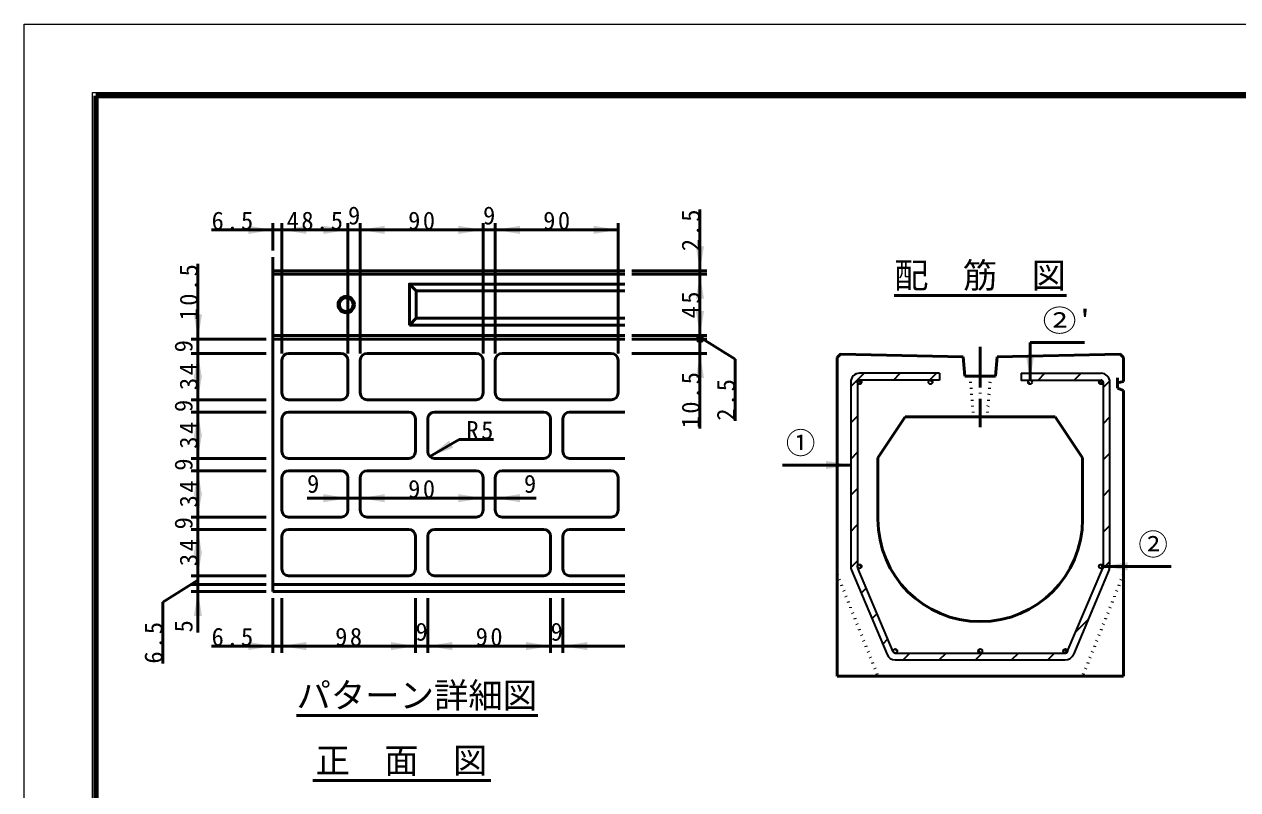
# Model space of a CAD drawing. Units: millimetres, scale not verified, with parts at other scales. Extents: x -2102 to 2102, y -1485 to 1485.
# Drawn here: x -2102 to -323, y 363 to 1485 of the extents above; entities that cross this region are included whole.
import ezdxf
from ezdxf.enums import TextEntityAlignment as Align

# ---------------------------------------------------------------- set-up
doc = ezdxf.new("R2010")
doc.units = ezdxf.units.MM
doc.header["$LTSCALE"] = 5
doc.linetypes.add('DOTTED', pattern=[1.75, 0.25, -1.5])
doc.linetypes.add('LONG_DASHED_DOTTED', pattern=[15.25, 12, -1.5, 0.25, -1.5])
doc.layers.add('0-0_V-nasSTD', color=7, linetype='Continuous', lineweight=35)
doc.layers.add('0-1_0', color=7, linetype='Continuous', lineweight=50)
doc.styles.add('ＭＳ ゴシック', font='')
doc.styles.get('ＭＳ ゴシック').set_extended_font_data('MS Gothic')

msp = doc.modelspace()

# ---------------------------------------------------------------- linework, layer by layer
at = {"layer": '0-0_V-nasSTD', "lineweight": 100}
msp.add_line((-1997.5, 1380), (-1997.5, -1380), dxfattribs=at)
at = {"layer": '0-0_V-nasSTD', "lineweight": 50}
msp.add_line((-627.911, 1018.44), (-627.911, 963.44), dxfattribs=at)
at = {"layer": '0-0_V-nasSTD'}
for p, q in [((-890.906, 953.853), (-871.319, 973.44)), ((-879.883, 962.696), (-875.65, 958.463)), ((-760.906, 973.44), (-877.906, 973.44)), ((-760.906, 963.44), (-877.906, 963.44)), ((-828.286, 963.44), (-818.286, 973.44)), ((-775.253, 963.44), (-765.253, 973.44)), ((-774.501, 963.38), (-770.965, 959.845)), ((-760.906, 973.44), (-760.906, 963.44)), ((-640.906, 973.44), (-523.906, 973.44)), ((-630.826, 961.127), (-627.219, 957.52)), ((-616.154, 963.44), (-606.154, 973.44)), ((-563.121, 963.44), (-553.121, 973.44)), ((-526.109, 962.476), (-521.87, 958.237)), ((-520.906, 952.622), (-511.064, 962.464)), ((-890.906, 960.44), (-890.906, 690.141)), ((-880.906, 960.44), (-880.906, 688.989)), ((-520.906, 960.44), (-520.906, 688.989)), ((-510.906, 691.059), (-510.906, 960.44)), ((-890.906, 900.82), (-880.906, 910.82)), ((-520.906, 899.589), (-510.906, 909.589)), ((-890.906, 847.787), (-880.906, 857.787)), ((-520.906, 846.556), (-510.906, 856.556)), ((-890.906, 794.754), (-880.906, 804.754)), ((-520.906, 793.523), (-510.906, 803.523)), ((-890.906, 741.721), (-880.906, 751.721)), ((-520.906, 740.49), (-510.906, 750.49)), ((-890.832, 688.762), (-880.906, 698.688)), ((-521.589, 686.774), (-510.906, 697.457)), ((-889.879, 685.078), (-837.576, 561.377)), ((-889.879, 685.078), (-889.879, 685.078)), ((-828.381, 565.263), (-880.665, 687.812)), ((-880.665, 687.812), (-880.665, 687.812)), ((-879.086, 693.198), (-875.148, 689.26)), ((-573.431, 565.263), (-521.146, 687.812)), ((-511.92, 686.025), (-564.256, 561.406)), ((-525.384, 693.05), (-521.295, 688.961)), ((-521.146, 687.851), (-521.146, 687.851)), ((-511.92, 686.025), (-511.92, 686.025)), ((-875.497, 651.064), (-868.13, 658.431)), ((-859.738, 613.791), (-852.27, 621.258)), ((-561.052, 594.279), (-542.775, 612.555)), ((-843.978, 576.517), (-836.411, 584.084)), ((-826.013, 569.414), (-822.647, 566.049)), ((-837.576, 561.377), (-837.576, 561.377)), ((-828.381, 565.263), (-828.381, 565.263)), ((-828.381, 565.263), (-828.381, 565.263)), ((-825.621, 563.44), (-576.191, 563.44)), ((-825.603, 553.44), (-576.241, 553.44)), ((-814.022, 553.44), (-804.022, 563.44)), ((-760.989, 553.44), (-750.989, 563.44)), ((-707.956, 553.44), (-697.956, 563.44)), ((-703.758, 567.368), (-699.977, 563.587)), ((-654.923, 553.44), (-644.923, 563.44)), ((-601.89, 553.44), (-591.89, 563.44)), ((-577.968, 568.857), (-573.774, 564.663)), ((-573.431, 565.263), (-573.431, 565.263)), ((-564.256, 561.406), (-564.256, 561.406))]:
    msp.add_line(p, q, dxfattribs=at)
at = {"layer": '0-0_V-nasSTD', "lineweight": 18}
for points in [[(-2102.5, -1485), (-2102.5, 1485), (2102.5, 1485), (2102.5, -1485)], [(-2002.5, -1385), (-2002.5, 1385), (2002.5, 1385), (2002.5, -1385)]]:
    msp.add_lwpolyline(points, close=True, dxfattribs=at)
at = {"layer": '0-0_V-nasSTD', "lineweight": 100}
msp.add_lwpolyline([(1997.5, -1380), (1997.5, 1380), (-1997.5, 1380)], dxfattribs=at)
at = {"layer": '0-0_V-nasSTD'}
msp.add_lwpolyline([(-640.906, 973.44), (-640.906, 963.44), (-523.906, 963.44)], dxfattribs=at)
at = {"layer": '0-0_V-nasSTD', "lineweight": 50}
msp.add_circle((-1111.91, 1023.66), 4, dxfattribs=at)
at = {"layer": '0-0_V-nasSTD'}
for centre in [(-877.906, 960.44), (-773.906, 960.44), (-627.906, 960.44), (-523.906, 960.44), (-877.906, 690.44), (-523.906, 690.44), (-825.621, 566.44), (-700.906, 566.44), (-576.191, 566.44)]:
    msp.add_circle(centre, 3, dxfattribs=at)
for centre, radius, start, end in [((-877.906, 960.44), 13, 90, 180), ((-877.906, 960.44), 3, 90, 180), ((-877.906, 960.44), 3, 90, 180), ((-523.906, 960.44), 13, 0, 90), ((-523.906, 960.44), 3, 0, 90), ((-523.906, 960.44), 3, 0, 90), ((-877.906, 690.141), 13, 180, 202.91963), ((-877.906, 690.141), 13, 180, 202.91963), ((-877.906, 688.989), 3, 180, 203.10504), ((-877.906, 688.989), 3, 180, 203.10504), ((-523.906, 688.989), 3, 336.89496, 0), ((-523.906, 691.059), 13, 337.21925, 0), ((-523.906, 691.059), 13, 357.27086, 0), ((-825.603, 566.44), 13, 202.91963, 270), ((-825.621, 566.44), 3, 203.10504, 270), ((-825.621, 566.44), 3, 203.10504, 270), ((-825.621, 566.44), 3, 203.10504, 270), ((-576.241, 566.44), 13, 270, 337.21925), ((-576.191, 566.44), 3, 270, 336.90127), ((-576.191, 566.44), 3, 270, 336.90127), ((-576.191, 566.44), 3, 270, 336.90127)]:
    msp.add_arc(centre, radius, start, end, dxfattribs=at)
for points in [[(-1773.91, 1177.66), (-1773.91, 1189.66), (-1737.91, 1183.66)], [(-1724.91, 1183.66), (-1688.91, 1177.66), (-1688.91, 1189.66)], [(-1663.91, 1177.66), (-1663.91, 1189.66), (-1627.91, 1183.66)], [(-1609.91, 1183.66), (-1573.91, 1177.66), (-1573.91, 1189.66)], [(-1465.91, 1177.66), (-1465.91, 1189.66), (-1429.91, 1183.66)], [(-1411.91, 1183.66), (-1375.91, 1177.66), (-1375.91, 1189.66)], [(-1267.91, 1177.66), (-1267.91, 1189.66), (-1231.91, 1183.66)], [(-1117.91, 1159.66), (-1111.91, 1123.66), (-1105.91, 1159.66)], [(-1117.91, 1082.66), (-1111.91, 1118.66), (-1105.91, 1082.66)], [(-1853.91, 1059.66), (-1847.91, 1023.66), (-1841.91, 1059.66)], [(-1117.91, 1064.66), (-1111.91, 1028.66), (-1105.91, 1064.66)], [(-1853.91, 966.66), (-1847.91, 1002.66), (-1841.91, 966.66)], [(-1117.91, 966.66), (-1111.91, 1002.66), (-1105.91, 966.66)], [(-633.911, 999.44), (-627.911, 963.44), (-621.911, 999.44)], [(-1853.91, 970.66), (-1847.91, 934.66), (-1841.91, 970.66)], [(-1853.91, 880.66), (-1847.91, 916.66), (-1841.91, 880.66)], [(-1853.91, 884.66), (-1847.91, 848.66), (-1841.91, 884.66)], [(-1507.981, 851.589), (-1479.804, 874.785), (-1473.804, 864.392)], [(-926.906, 833.025), (-926.906, 845.025), (-890.906, 839.025)], [(-1853.91, 794.66), (-1847.91, 830.66), (-1841.91, 794.66)], [(-1853.91, 798.66), (-1847.91, 762.66), (-1841.91, 798.66)], [(-1663.91, 784.402), (-1663.91, 796.402), (-1627.91, 790.402)], [(-1609.91, 790.402), (-1573.91, 784.402), (-1573.91, 796.402)], [(-1465.91, 784.402), (-1465.91, 796.402), (-1429.91, 790.402)], [(-1411.91, 790.402), (-1375.91, 784.402), (-1375.91, 796.402)], [(-1853.91, 708.66), (-1847.91, 744.66), (-1841.91, 708.66)], [(-1853.91, 712.66), (-1847.91, 676.66), (-1841.91, 712.66)], [(-520.906, 690.44), (-484.906, 684.44), (-484.906, 696.44)], [(-1853.91, 617.66), (-1847.91, 653.66), (-1841.91, 617.66)], [(-1773.91, 567.66), (-1773.91, 579.66), (-1737.91, 573.66)], [(-1724.91, 573.66), (-1688.91, 567.66), (-1688.91, 579.66)], [(-1564.91, 567.66), (-1564.91, 579.66), (-1528.91, 573.66)], [(-1510.91, 573.66), (-1474.91, 567.66), (-1474.91, 579.66)], [(-1366.91, 567.66), (-1366.91, 579.66), (-1330.91, 573.66)], [(-1312.91, 573.66), (-1276.91, 567.66), (-1276.91, 579.66)]]:
    msp.add_solid(points, dxfattribs=at)
at = {"layer": '0-1_0'}
for p, q in [((-1111.91, 1213.66), (-1111.91, 1123.66)), ((-1737.91, 1153.66), (-1737.91, 1193.66)), ((-1724.91, 1002.66), (-1724.91, 1193.66)), ((-1627.91, 1002.66), (-1627.91, 1193.66)), ((-1609.91, 1002.66), (-1609.91, 1193.66)), ((-1429.91, 1002.66), (-1429.91, 1193.66)), ((-1411.91, 1002.66), (-1411.91, 1193.66)), ((-1231.91, 1002.66), (-1231.91, 1193.66)), ((-1827.91, 1183.66), (-1737.91, 1183.66)), ((-1737.91, 1183.66), (-1724.91, 1183.66)), ((-1724.91, 1183.66), (-1627.91, 1183.66)), ((-1627.91, 1183.66), (-1609.91, 1183.66)), ((-1609.91, 1183.66), (-1429.91, 1183.66)), ((-1429.91, 1183.66), (-1411.91, 1183.66)), ((-1411.91, 1183.66), (-1231.91, 1183.66)), ((-1737.91, 653.66), (-1737.91, 1143.66)), ((-1847.91, 1133.66), (-1847.91, 1023.66)), ((-1221.91, 1123.66), (-1737.91, 1123.66)), ((-1211.91, 1123.66), (-1101.91, 1123.66)), ((-1111.91, 1123.66), (-1111.91, 1118.66)), ((-1221.91, 1118.66), (-1737.91, 1118.66)), ((-1537.91, 1044.16), (-1537.91, 1104.16)), ((-1211.91, 1118.66), (-1101.91, 1118.66)), ((-1111.91, 1028.66), (-1111.91, 1118.66)), ((-1527.91, 1054.16), (-1527.91, 1094.16)), ((-1221.91, 1094.16), (-1527.91, 1094.16)), ((-827.309, 1087.44), (-574.503, 1087.44)), ((-1527.91, 1054.16), (-1537.91, 1044.16)), ((-1527.91, 1054.16), (-1221.91, 1054.16)), ((-1221.91, 1044.16), (-1537.91, 1044.16)), ((-1747.91, 1023.66), (-1857.91, 1023.66)), ((-1847.91, 1002.66), (-1847.91, 1023.66)), ((-1221.91, 1028.66), (-1737.91, 1028.66)), ((-1221.91, 1023.66), (-1737.91, 1023.66)), ((-1211.91, 1028.66), (-1101.91, 1028.66)), ((-1211.91, 1023.66), (-1101.91, 1023.66)), ((-1111.91, 1023.66), (-1111.91, 1028.66)), ((-1060.375, 993.943), (-1111.91, 1026.16)), ((-1111.91, 1002.66), (-1111.91, 1023.66)), ((-627.911, 1018.44), (-547.911, 1018.44)), ((-1747.91, 1002.66), (-1857.91, 1002.66)), ((-1847.91, 934.66), (-1847.91, 1002.66)), ((-1637.91, 1002.66), (-1714.91, 1002.66)), ((-1599.91, 1002.66), (-1439.91, 1002.66)), ((-1401.91, 1002.66), (-1241.91, 1002.66)), ((-1211.91, 1002.66), (-1101.91, 1002.66)), ((-1111.91, 892.66), (-1111.91, 1002.66)), ((-910.906, 529.44), (-910.906, 996.44)), ((-725.906, 997.44), (-723.406, 969.44)), ((-675.906, 997.44), (-678.406, 969.44)), ((-490.906, 961.455), (-490.906, 996.44)), ((-1724.91, 992.66), (-1724.91, 944.66)), ((-1627.91, 944.66), (-1627.91, 992.66)), ((-1609.91, 992.66), (-1609.91, 944.66)), ((-1429.91, 944.66), (-1429.91, 992.66)), ((-1411.91, 992.66), (-1411.91, 944.66)), ((-1231.91, 992.66), (-1231.91, 944.66)), ((-1060.375, 903.943), (-1060.375, 993.943)), ((-723.406, 969.44), (-678.406, 969.44)), ((-499.906, 959.44), (-490.906, 961.455)), ((-499.889, 958.94), (-499.889, 966.94)), ((-499.906, 951.44), (-499.906, 959.44)), ((-499.906, 951.44), (-490.906, 948.082)), ((-490.906, 529.44), (-490.906, 948.082)), ((-1747.91, 934.66), (-1857.91, 934.66)), ((-1847.91, 916.66), (-1847.91, 934.66)), ((-1714.91, 934.66), (-1637.91, 934.66)), ((-1599.91, 934.66), (-1439.91, 934.66)), ((-1241.91, 934.66), (-1401.91, 934.66)), ((-1747.91, 916.66), (-1857.91, 916.66)), ((-1847.91, 848.66), (-1847.91, 916.66)), ((-1714.91, 916.66), (-1538.91, 916.66)), ((-1340.91, 916.66), (-1500.91, 916.66)), ((-1302.91, 916.66), (-1221.91, 916.66)), ((-810.906, 909.44), (-850.906, 849.44)), ((-810.906, 909.44), (-590.906, 909.44)), ((-590.906, 909.44), (-550.906, 849.44)), ((-1724.91, 858.66), (-1724.91, 906.66)), ((-1528.91, 858.66), (-1528.91, 906.66)), ((-1510.91, 858.66), (-1510.91, 906.66)), ((-1330.91, 858.66), (-1330.91, 906.66)), ((-1312.91, 858.66), (-1312.91, 906.66)), ((-1464.68, 876.589), (-1507.981, 851.589)), ((-1414.68, 876.589), (-1464.68, 876.589)), ((-1747.91, 848.66), (-1857.91, 848.66)), ((-1847.91, 830.66), (-1847.91, 848.66)), ((-1714.91, 848.66), (-1538.91, 848.66)), ((-1500.91, 848.66), (-1340.91, 848.66)), ((-1302.91, 848.66), (-1221.91, 848.66)), ((-990.906, 839.025), (-890.906, 839.025)), ((-850.906, 849.44), (-850.906, 759.44)), ((-550.906, 849.44), (-550.906, 759.44)), ((-1747.91, 830.66), (-1857.91, 830.66)), ((-1847.91, 762.66), (-1847.91, 830.66)), ((-1724.91, 820.66), (-1724.91, 772.66)), ((-1637.91, 830.66), (-1714.91, 830.66)), ((-1627.91, 772.66), (-1627.91, 820.66)), ((-1609.91, 820.66), (-1609.91, 772.66)), ((-1599.91, 830.66), (-1439.91, 830.66)), ((-1429.91, 772.66), (-1429.91, 820.66)), ((-1411.91, 820.66), (-1411.91, 772.66)), ((-1401.91, 830.66), (-1241.91, 830.66)), ((-1231.91, 820.66), (-1231.91, 772.66)), ((-1687.91, 790.402), (-1627.91, 790.402)), ((-1627.91, 790.402), (-1609.91, 790.402)), ((-1609.91, 790.402), (-1429.91, 790.402)), ((-1429.91, 790.402), (-1411.91, 790.402)), ((-1351.91, 790.402), (-1411.91, 790.402)), ((-1747.91, 762.66), (-1857.91, 762.66)), ((-1847.91, 744.66), (-1847.91, 762.66)), ((-1714.91, 762.66), (-1637.91, 762.66)), ((-1599.91, 762.66), (-1439.91, 762.66)), ((-1241.91, 762.66), (-1401.91, 762.66)), ((-1747.91, 744.66), (-1857.91, 744.66)), ((-1724.91, 686.66), (-1724.91, 734.66)), ((-1714.91, 744.66), (-1538.91, 744.66)), ((-1528.91, 686.66), (-1528.91, 734.66)), ((-1510.91, 686.66), (-1510.91, 734.66)), ((-1340.91, 744.66), (-1500.91, 744.66)), ((-1330.91, 686.66), (-1330.91, 734.66)), ((-1312.91, 686.66), (-1312.91, 734.66)), ((-1302.91, 744.66), (-1221.91, 744.66)), ((-1747.91, 676.66), (-1857.91, 676.66)), ((-1714.91, 676.66), (-1538.91, 676.66)), ((-1500.91, 676.66), (-1340.91, 676.66)), ((-1302.91, 676.66), (-1221.91, 676.66)), ((-420.906, 690.44), (-520.906, 690.44)), ((-1899.446, 637.943), (-1847.91, 670.16)), ((-1747.91, 663.66), (-1857.91, 663.66)), ((-1847.91, 653.66), (-1847.91, 663.66)), ((-1221.91, 663.66), (-1737.91, 663.66)), ((-1747.91, 653.66), (-1857.91, 653.66)), ((-1847.91, 593.66), (-1847.91, 653.66)), ((-1737.91, 653.66), (-1221.91, 653.66)), ((-1737.91, 643.66), (-1737.91, 563.66)), ((-1724.91, 643.66), (-1724.91, 563.66)), ((-1528.91, 643.66), (-1528.91, 563.66)), ((-1510.91, 643.66), (-1510.91, 563.66)), ((-1330.91, 643.66), (-1330.91, 563.66)), ((-1312.91, 643.66), (-1312.91, 563.66)), ((-1899.446, 547.943), (-1899.446, 637.943)), ((-1827.91, 573.66), (-1737.91, 573.66)), ((-1737.91, 573.66), (-1724.91, 573.66)), ((-1724.91, 573.66), (-1528.91, 573.66)), ((-1528.91, 573.66), (-1510.91, 573.66)), ((-1510.91, 573.66), (-1330.91, 573.66)), ((-1330.91, 573.66), (-1312.91, 573.66)), ((-1312.91, 573.66), (-1221.91, 573.66)), ((-910.906, 529.44), (-490.906, 529.44)), ((-1703.365, 471.897), (-1349.355, 471.897)), ((-1679.506, 376.38), (-1418.699, 376.38))]:
    msp.add_line(p, q, dxfattribs=at)
at = {"layer": '0-1_0', "linetype": 'LONG_DASHED_DOTTED'}
msp.add_line((-700.906, 1012.44), (-700.906, 894.44), dxfattribs=at)
at = {"layer": '0-1_0', "linetype": 'DOTTED'}
for p, q in [((-715.906, 969.44), (-710.906, 909.44)), ((-685.906, 969.44), (-690.906, 909.44)), ((-910.906, 679.44), (-850.906, 529.44)), ((-490.906, 679.44), (-550.906, 529.44))]:
    msp.add_line(p, q, dxfattribs=at)
at = {"layer": '0-1_0'}
for points in [[(-1527.91, 1094.16), (-1537.91, 1104.16), (-1221.91, 1104.16)], [(-725.906, 997.44), (-905.906, 1001.44), (-910.906, 996.44)], [(-675.906, 997.44), (-495.906, 1001.44), (-490.906, 996.44)], [(-1847.91, 663.66), (-1847.91, 676.66), (-1847.91, 744.66)]]:
    msp.add_lwpolyline(points, dxfattribs=at)
for radius in [12, 10]:
    msp.add_circle((-1630.51, 1074.16), radius, dxfattribs=at)
for centre, radius, start, end in [((-1714.91, 992.66), 10, 90, 180), ((-1637.91, 992.66), 10, 0, 90), ((-1599.91, 992.66), 10, 90, 180), ((-1439.91, 992.66), 10, 0, 90), ((-1401.91, 992.66), 10, 90, 180), ((-1241.91, 992.66), 10, 0, 90), ((-1714.91, 944.66), 10, 180, 270), ((-1637.91, 944.66), 10, 270, 0), ((-1599.91, 944.66), 10, 180, 270), ((-1439.91, 944.66), 10, 270, 0), ((-1401.91, 944.66), 10, 180, 270), ((-1241.91, 944.66), 10, 270, 0), ((-1714.91, 906.66), 10, 90, 180), ((-1538.91, 906.66), 10, 0, 90), ((-1500.91, 906.66), 10, 90, 180), ((-1340.91, 906.66), 10, 0, 90), ((-1302.91, 906.66), 10, 90, 180), ((-1714.91, 858.66), 10, 180, 270), ((-1538.91, 858.66), 10, 270, 0), ((-1500.91, 858.66), 10, 180, 270), ((-1340.91, 858.66), 10, 270, 0), ((-1302.91, 858.66), 10, 180, 270), ((-1714.91, 820.66), 10, 90, 180), ((-1637.91, 820.66), 10, 0, 90), ((-1599.91, 820.66), 10, 90, 180), ((-1439.91, 820.66), 10, 0, 90), ((-1401.91, 820.66), 10, 90, 180), ((-1241.91, 820.66), 10, 0, 90), ((-1714.91, 772.66), 10, 180, 270), ((-1637.91, 772.66), 10, 270, 0), ((-1599.91, 772.66), 10, 180, 270), ((-1439.91, 772.66), 10, 270, 0), ((-1401.91, 772.66), 10, 180, 270), ((-1241.91, 772.66), 10, 270, 0), ((-700.906, 759.44), 150, 180, 270), ((-700.906, 759.44), 150, 270, 0), ((-1714.91, 734.66), 10, 90, 180), ((-1538.91, 734.66), 10, 0, 90), ((-1500.91, 734.66), 10, 90, 180), ((-1340.91, 734.66), 10, 0, 90), ((-1302.91, 734.66), 10, 90, 180), ((-1714.91, 686.66), 10, 180, 270), ((-1538.91, 686.66), 10, 270, 0), ((-1500.91, 686.66), 10, 180, 270), ((-1340.91, 686.66), 10, 270, 0), ((-1302.91, 686.66), 10, 180, 270)]:
    msp.add_arc(centre, radius, start, end, dxfattribs=at)

# ---------------------------------------------------------------- texts
at = {"layer": '0-0_V-nasSTD', "style": 'ＭＳ ゴシック'}
for s, height, p in [('9', 26.39, (-1627.91, 1183.66)), ('9', 26.39, (-1429.91, 1183.66)), ('配\u3000筋\u3000図', 36.95, (-827.309, 1087.44)), ('①', 31.67, (-985.906, 846.025)), ('9', 26.39, (-1687.91, 790.402)), ('9', 26.39, (-1369.91, 790.402)), ('②', 31.67, (-469.106, 697.44)), ('9', 26.39, (-1528.91, 573.66)), ('9', 26.39, (-1330.91, 573.66)), ('パターン詳細図', 36.95, (-1703.365, 471.897)), ('正\u3000面\u3000図', 36.95, (-1675.506, 376.38))]:
    msp.add_text(s, height=height, dxfattribs=at).set_placement(p, align=Align.BOTTOM_LEFT)
at = {"layer": '0-0_V-nasSTD', "style": 'ＭＳ ゴシック', "width": 1.15}
msp.add_text("②'", height=31.67, dxfattribs=at).set_placement((-609.511, 1025.44), align=Align.BOTTOM_LEFT)
at = {"layer": '0-0_V-nasSTD', "style": 'ＭＳ ゴシック'}
for s, p in [('9', (-1847.91, 1004.16)), ('9', (-1847.91, 916.66)), ('9', (-1847.91, 830.66)), ('9', (-1847.91, 744.66)), ('5', (-1847.91, 593.66))]:
    msp.add_text(s, height=26.39, rotation=90, dxfattribs=at).set_placement(p, align=Align.BOTTOM_LEFT)
at = {"layer": '0-0_V-nasSTD', "char_height": 26.39, "attachment_point": 7, "style": 'ＭＳ ゴシック'}
for s, insert in [('\\T1.2;6.5', (-1827.91, 1183.66)), ('\\T1.2;48.5', (-1717.81, 1183.66)), ('\\T1.2;90', (-1539.71, 1183.66)), ('\\T1.2;90', (-1341.71, 1183.66)), ('\\T1.2;R5', (-1454.28, 876.589)), ('\\T1.2;90', (-1539.71, 790.402)), ('\\T1.2;6.5', (-1827.91, 573.66)), ('\\T1.2;98', (-1646.71, 573.66)), ('\\T1.2;90', (-1440.71, 573.66))]:
    msp.add_mtext(s, dxfattribs=dict(at, insert=insert))
at = {"layer": '0-0_V-nasSTD', "char_height": 26.39, "attachment_point": 7, "rotation": 90, "style": 'ＭＳ ゴシック'}
for s, insert in [('\\T1.2;2.5', (-1111.91, 1152.46)), ('\\T1.2;10.5', (-1847.91, 1050.86)), ('\\T1.2;45', (-1111.91, 1053.86)), ('\\T1.2;34', (-1847.91, 948.86)), ('\\T1.2;10.5', (-1111.91, 892.66)), ('\\T1.2;2.5', (-1060.375, 903.943)), ('\\T1.2;34', (-1847.91, 862.86)), ('\\T1.2;34', (-1847.91, 776.86)), ('\\T1.2;34', (-1847.91, 690.86)), ('\\T1.2;6.5', (-1899.446, 547.943))]:
    msp.add_mtext(s, dxfattribs=dict(at, insert=insert))

doc.saveas('drawing.dxf')
